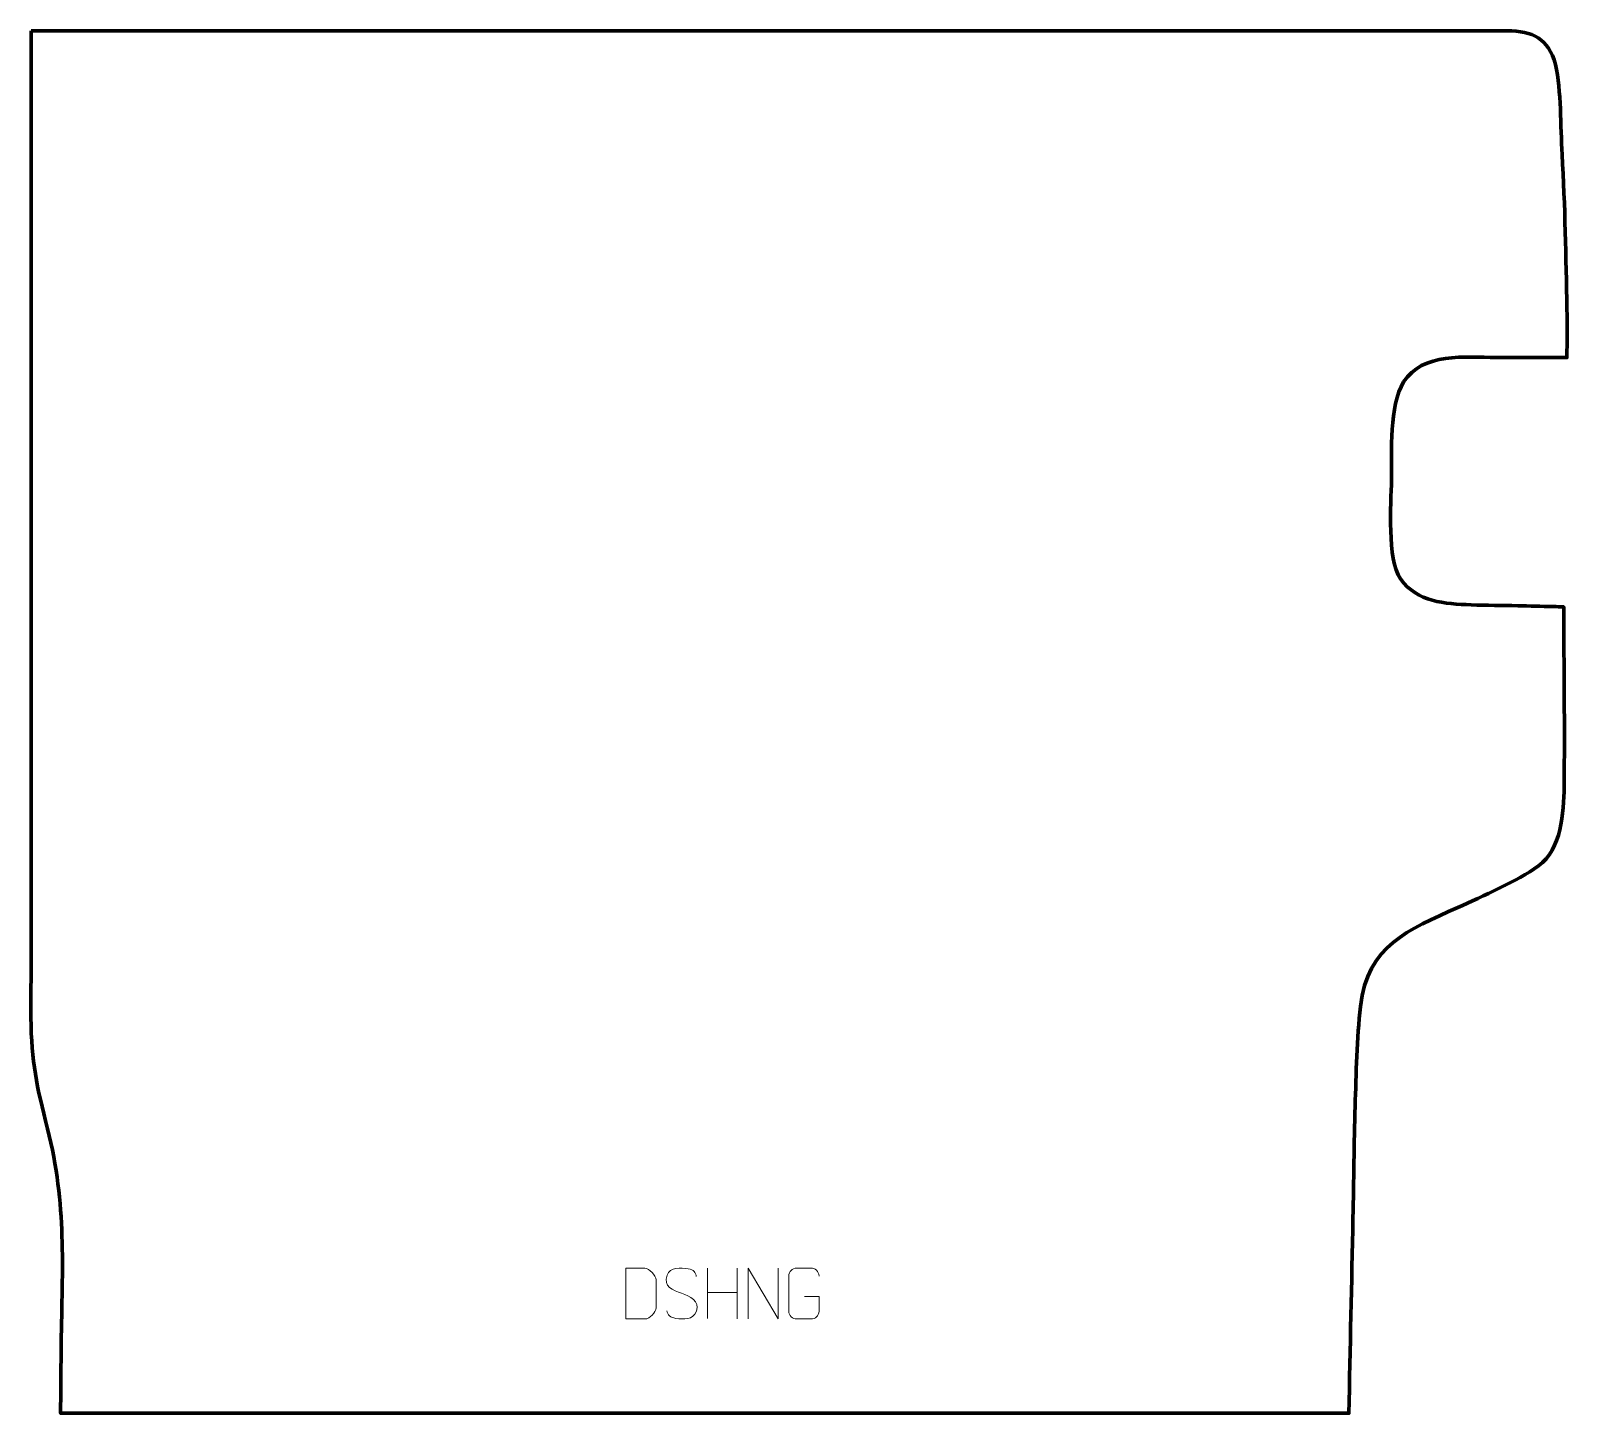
# Model space of a CAD drawing. Header units: millimetres. Extents: x 1123 to 1878, y 38 to 718.
import ezdxf

# ---------------------------------------------------------------- set-up
doc = ezdxf.new("R2010")
doc.units = ezdxf.units.MM
doc.header["$MEASUREMENT"] = 0
doc.layers.add('layer 2', color=7, linetype='Continuous')
doc.layers.add('layer 3', color=7, linetype='Continuous')

msp = doc.modelspace()

# ---------------------------------------------------------------- linework, layer by layer
at = {"layer": 'layer 2', "color": 142, "lineweight": 9}
for points, knots in [([(1415.2045, 83.9112), (1417.5409, 83.9116), (1422.5005, 83.8876), (1424.8364, 83.8872), (1424.8364, 83.8872), (1426.7651, 83.7816), (1430.09, 87.33), (1430.0788, 89.3511), (1430.0788, 89.3511), (1430.0784, 95.1322), (1430.0784, 97.3061), (1430.0788, 103.0864), (1430.0788, 103.0864), (1430.0745, 105.2286), (1426.6936, 108.8957), (1424.5371, 108.8822), (1424.5371, 108.8822), (1422.2069, 108.8822), (1417.4736, 108.8822), (1415.143, 108.8822), (1415.143, 108.8822), (1415.1434, 103.1243), (1415.2049, 89.6694), (1415.2045, 83.9112)], [0, 0, 0, 0, 0.14285714, 0.14285714, 0.14285714, 0.14285714, 0.28571429, 0.28571429, 0.28571429, 0.28571429, 0.42857143, 0.42857143, 0.42857143, 0.42857143, 0.57142857, 0.57142857, 0.57142857, 0.57142857, 0.71428571, 0.71428571, 0.71428571, 0.71428571, 1, 1, 1, 1]), ([(1442.6547, 96.5578), (1438.3983, 98.031), (1433.4808, 99.8302), (1435.4897, 105.3611), (1435.4897, 105.3611), (1436.9961, 109.5089), (1442.2197, 109.1196), (1445.8301, 108.5174), (1445.8301, 108.5174), (1448.6962, 108.0393), (1449.5626, 106.8237), (1449.8737, 104.7357)], [0, 0, 0, 0, 0.25, 0.25, 0.25, 0.25, 0.5, 0.5, 0.5, 0.5, 1, 1, 1, 1]), ([(1475.3842, 83.883), (1475.3842, 83.883), (1475.3842, 108.8842), (1475.3842, 108.8842), (1475.3842, 108.8842), (1475.3842, 108.8842), (1490.0669, 83.883), (1490.0669, 83.883), (1490.0669, 83.883), (1490.0669, 83.883), (1490.0669, 108.8842), (1490.0669, 108.8842)], [0, 0, 0, 0, 0.25, 0.25, 0.25, 0.25, 0.5, 0.5, 0.5, 0.5, 1, 1, 1, 1]), ([(1503.0191, 94.8897), (1503.0191, 94.8897), (1510.2009, 94.8897), (1510.2009, 94.8897), (1510.2009, 94.8897), (1510.2009, 94.8897), (1510.2009, 87.7079), (1510.2009, 87.7079), (1510.2009, 87.7079), (1510.0609, 85.3801), (1508.3805, 83.8977), (1506.2287, 83.8869), (1506.2287, 83.8869), (1503.8923, 83.8872), (1501.5559, 83.8872), (1499.22, 83.8869), (1499.22, 83.8869), (1497.2914, 83.7812), (1495.3155, 85.6694), (1495.3266, 87.6905), (1495.3266, 87.6905), (1495.3271, 93.4716), (1495.3271, 99.2523), (1495.3266, 105.0326), (1495.3266, 105.0326), (1495.3309, 107.1748), (1497.081, 108.8973), (1499.2374, 108.8839), (1499.2374, 108.8839), (1501.5676, 108.8839), (1503.8981, 108.8839), (1506.2287, 108.8839), (1506.2287, 108.8839), (1508.1791, 108.9193), (1510.1743, 107.425), (1510.2009, 104.9826)], [0, 0, 0, 0, 0.1, 0.1, 0.1, 0.1, 0.2, 0.2, 0.2, 0.2, 0.3, 0.3, 0.3, 0.3, 0.4, 0.4, 0.4, 0.4, 0.5, 0.5, 0.5, 0.5, 0.6, 0.6, 0.6, 0.6, 0.7, 0.7, 0.7, 0.7, 0.8, 0.8, 0.8, 0.8, 1, 1, 1, 1]), ([(1442.6547, 96.5577), (1446.6809, 94.9078), (1451.72, 93.0159), (1449.8825, 87.6454), (1449.8825, 87.6454), (1448.4199, 83.3709), (1443.4998, 83.6281), (1439.7665, 84.1838), (1439.7665, 84.1838), (1437.0113, 84.5944), (1435.7881, 85.8102), (1435.4094, 87.9264)], [0, 0, 0, 0, 0.25, 0.25, 0.25, 0.25, 0.5, 0.5, 0.5, 0.5, 1, 1, 1, 1])]:
    msp.add_open_spline(points, degree=3, knots=knots, dxfattribs=at)
for points in [[(1455.3518, 108.8842), (1455.3518, 108.8842), (1455.3518, 84.0593), (1455.3518, 84.0593)], [(1470.0231, 108.8842), (1470.0231, 108.8842), (1470.0231, 83.883), (1470.0231, 83.883)], [(1455.3518, 96.9792), (1455.3518, 96.9792), (1470.0231, 96.9796), (1470.0231, 96.9796)]]:
    msp.add_open_spline(points, degree=3, dxfattribs=at)
at = {"layer": 'layer 3', "color": 242, "lineweight": 158}
msp.add_open_spline([(1122.8105, 717.4864), (1364.71, 717.4861), (1606.6158, 717.2298), (1848.5146, 717.5022), (1848.5146, 717.5022), (1860.8686, 717.4374), (1868.8488, 713.5776), (1872.2771, 700.9394), (1872.2771, 700.9394), (1875.1112, 687.7658), (1874.6826, 670.4856), (1875.4986, 656.6703), (1875.4986, 656.6703), (1876.9952, 631.1584), (1877.3835, 606.1351), (1877.8902, 580.6249), (1877.8902, 580.6249), (1878.0464, 572.7642), (1877.9076, 564.6221), (1877.9076, 556.7304), (1877.9076, 556.7304), (1866.2874, 556.7503), (1854.6671, 556.7703), (1843.0469, 556.7902), (1843.0469, 556.7902), (1828.115, 556.9594), (1806.7292, 559.2572), (1797.5883, 544.7817), (1797.5883, 544.7817), (1790.396, 532.8543), (1791.7674, 510.5922), (1791.6267, 496.6075), (1791.6267, 496.6075), (1791.4128, 484.377), (1789.3457, 457.7403), (1796.1145, 447.8522), (1796.1145, 447.8522), (1804.2786, 436.4603), (1817.8124, 435.6482), (1830.7615, 435.1246), (1830.7615, 435.1246), (1838.2951, 434.8199), (1846.1238, 434.8537), (1853.7138, 434.6748), (1853.7138, 434.6748), (1859.5093, 434.5383), (1865.3047, 434.4018), (1871.1002, 434.2653), (1871.1002, 434.2653), (1872.8389, 434.2243), (1874.5775, 434.1834), (1876.3162, 434.1424), (1876.3162, 434.1424), (1876.3838, 404.6813), (1876.858, 375.1487), (1876.4938, 345.6966), (1876.4938, 345.6966), (1876.3331, 332.705), (1875.2335, 315.0925), (1863.8644, 306.6983), (1863.8644, 306.6983), (1853.236, 299.133), (1836.352, 291.8005), (1824.1992, 286.2724), (1824.1992, 286.2724), (1799.7093, 275.1782), (1779.805, 267.6577), (1776.3868, 237.6366), (1776.3868, 237.6366), (1774.6318, 221.8709), (1774.2379, 204.4259), (1773.7493, 188.4848), (1773.7493, 188.4848), (1773.1913, 170.2818), (1773.0837, 151.8684), (1772.697, 133.6258), (1772.697, 133.6258), (1772.018, 101.5846), (1771.339, 69.5434), (1770.6599, 37.5022), (1770.6599, 37.5022), (1770.6599, 37.5022), (1137.3049, 37.5022), (1137.3049, 37.5022), (1137.3049, 37.5022), (1137.4137, 48.9146), (1137.5225, 60.327), (1137.6313, 71.7394), (1137.6313, 71.7394), (1138.0885, 109.6701), (1140.4121, 139.8104), (1130.9087, 177.4101), (1130.9087, 177.4101), (1125.5697, 198.5334), (1122.9869, 209.9703), (1122.7398, 232.1475), (1122.7398, 232.1475), (1122.6488, 240.3145), (1122.7968, 248.4878), (1122.8166, 256.6558), (1122.8166, 256.6558), (1122.8455, 410.266), (1122.8106, 563.8762), (1122.8105, 717.4864)], degree=3, knots=[0, 0, 0, 0, 0.03703704, 0.03703704, 0.03703704, 0.03703704, 0.07407407, 0.07407407, 0.07407407, 0.07407407, 0.11111111, 0.11111111, 0.11111111, 0.11111111, 0.14814815, 0.14814815, 0.14814815, 0.14814815, 0.18518519, 0.18518519, 0.18518519, 0.18518519, 0.22222222, 0.22222222, 0.22222222, 0.22222222, 0.25925926, 0.25925926, 0.25925926, 0.25925926, 0.2962963, 0.2962963, 0.2962963, 0.2962963, 0.33333333, 0.33333333, 0.33333333, 0.33333333, 0.37037037, 0.37037037, 0.37037037, 0.37037037, 0.40740741, 0.40740741, 0.40740741, 0.40740741, 0.44444444, 0.44444444, 0.44444444, 0.44444444, 0.48148148, 0.48148148, 0.48148148, 0.48148148, 0.51851852, 0.51851852, 0.51851852, 0.51851852, 0.55555556, 0.55555556, 0.55555556, 0.55555556, 0.59259259, 0.59259259, 0.59259259, 0.59259259, 0.62962963, 0.62962963, 0.62962963, 0.62962963, 0.66666667, 0.66666667, 0.66666667, 0.66666667, 0.7037037, 0.7037037, 0.7037037, 0.7037037, 0.74074074, 0.74074074, 0.74074074, 0.74074074, 0.77777778, 0.77777778, 0.77777778, 0.77777778, 0.81481481, 0.81481481, 0.81481481, 0.81481481, 0.85185185, 0.85185185, 0.85185185, 0.85185185, 0.88888889, 0.88888889, 0.88888889, 0.88888889, 0.92592593, 0.92592593, 0.92592593, 0.92592593, 1, 1, 1, 1], dxfattribs=at)

doc.saveas('drawing.dxf')
